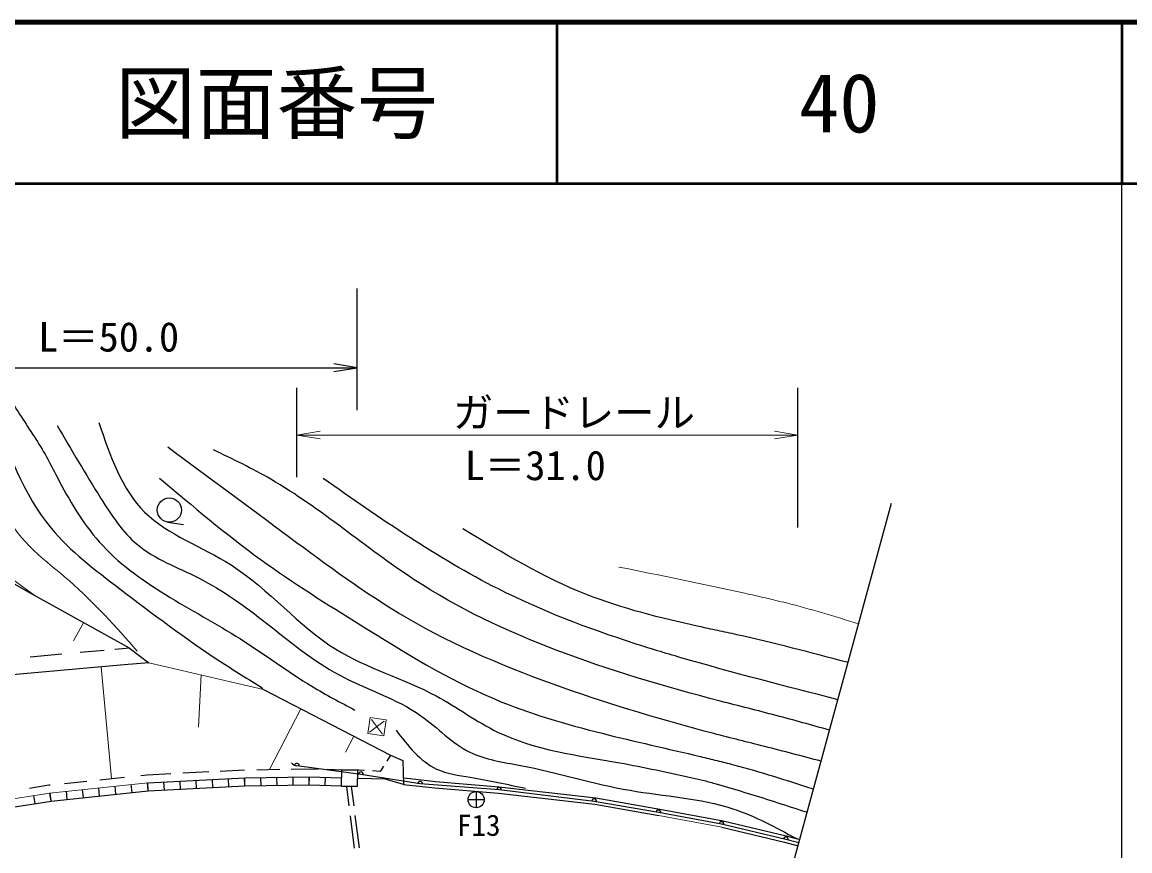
# Model space of a CAD drawing. Units: millimetres, scale not verified. Extents: x -56015503 to -55375503, y -162321055 to -161961055.
# Drawn here: x -55544642 to -55476003, y -162012408 to -161961055 of the extents above; entities that cross this region are included whole.
import ezdxf
from ezdxf.enums import TextEntityAlignment as Align

# ---------------------------------------------------------------- set-up
doc = ezdxf.new("R2010")
doc.units = ezdxf.units.MM
doc.header["$LTSCALE"] = 1000
for name, color, linetype, lineweight in [('M-BGD', 7, 'Continuous', 25), ('M-BMK-ROW', 30, 'Continuous', 13), ('M-BMK-SRVR', 3, 'Continuous', 25), ('M-STR-STR3', 7, 'Continuous', 25), ('M-TTL', 2, 'Continuous', 140), ('M-TTL-BAND', 7, 'Continuous', 25), ('M-TTL-LINE', 7, 'Continuous', 50)]:
    doc.layers.add(name, color=color, linetype=linetype, lineweight=lineweight)
doc.layers.add('M-TTL-TXT', color=7, linetype='Continuous')
doc.styles.add('ＭＳ ゴシック', font='')
doc.styles.get('ＭＳ ゴシック').set_extended_font_data('MS Gothic')

# ---------------------------------------------------------------- blocks, each defined once
blk = doc.blocks.new('open_arrow')
at = {"color": 0, "linetype": 'Continuous', "lineweight": -2}
blk.add_lwpolyline([(7.5, 1.25), (0, 0), (7.5, -1.25)], dxfattribs=at)

msp = doc.modelspace()

# ---------------------------------------------------------------- linework, layer by layer
at = {"layer": 'M-BGD'}
for p, q in [((-55535633, -161992032), (-55534645, -161992184)), ((-55544059, -161996487), (-55547779, -161994386)), ((-55537985, -161999844), (-55544059, -161996487)), ((-55537985, -161999844), (-55538907, -161999928)), ((-55537985, -161999844), (-55536783, -162000760)), ((-55542181, -162000225), (-55544147, -162000404)), ((-55539564, -161999987), (-55541047, -162000122)), ((-55538329, -162000879), (-55548728, -162001824)), ((-55536783, -162000760), (-55538329, -162000879)), ((-55529678, -162002412), (-55521814, -162006478)), ((-55521814, -162006478), (-55522051, -162006854)), ((-55521814, -162006478), (-55521056, -162006815)), ((-55532377, -162007465), (-55530867, -162007390)), ((-55530099, -162007377), (-55528667, -162007354)), ((-55527981, -162007343), (-55526850, -162007325)), ((-55523646, -162007669), (-55527624, -162007136)), ((-55526850, -162007325), (-55526300, -162007340)), ((-55525740, -162007355), (-55524831, -162007380)), ((-55524851, -162008410), (-55524829, -162007380)), ((-55523787, -162007401), (-55524831, -162007380)), ((-55524829, -162007380), (-55523855, -162007400)), ((-55523855, -162007400), (-55523876, -162008430)), ((-55523424, -162007423), (-55523787, -162007401)), ((-55522242, -162007156), (-55522448, -162007483)), ((-55521056, -162006815), (-55521003, -162008288)), ((-55542027, -162008227), (-55540638, -162008082)), ((-55539823, -162007997), (-55538297, -162007837)), ((-55537292, -162007732), (-55536903, -162007691)), ((-55536903, -162007691), (-55535438, -162007618)), ((-55536864, -162008190), (-55530850, -162007889)), ((-55534828, -162008589), (-55534853, -162008089)), ((-55534693, -162007581), (-55533064, -162007499)), ((-55533830, -162008539), (-55533855, -162008040)), ((-55532831, -162008489), (-55532856, -162007990)), ((-55531832, -162008439), (-55531857, -162007940)), ((-55530834, -162008389), (-55530859, -162007890)), ((-55530850, -162007889), (-55526853, -162007826)), ((-55530834, -162008389), (-55530842, -162007889)), ((-55529839, -162008373), (-55529847, -162007873)), ((-55528845, -162008357), (-55528853, -162007857)), ((-55527850, -162008342), (-55527858, -162007842)), ((-55526855, -162008326), (-55526863, -162007826)), ((-55526855, -162008326), (-55526842, -162007826)), ((-55526853, -162007826), (-55524844, -162007879)), ((-55525857, -162008352), (-55525843, -162007853)), ((-55524858, -162008379), (-55524844, -162007879)), ((-55522142, -162007957), (-55523835, -162007928)), ((-55519974, -162008258), (-55523646, -162007669)), ((-55522448, -162007483), (-55522932, -162007453)), ((-55521003, -162008288), (-55522142, -162007957)), ((-55520958, -162007891), (-55519023, -162008111)), ((-55519023, -162008111), (-55515094, -162008438)), ((-55544193, -162008520), (-55542983, -162008327)), ((-55542983, -162008327), (-55542903, -162008319)), ((-55542852, -162009319), (-55542904, -162008822)), ((-55542852, -162009319), (-55536826, -162008689)), ((-55542852, -162009319), (-55536826, -162008689)), ((-55541848, -162009214), (-55541900, -162008717)), ((-55540843, -162009109), (-55540895, -162008612)), ((-55539839, -162009004), (-55539891, -162008507)), ((-55538834, -162008899), (-55538886, -162008402)), ((-55537830, -162008794), (-55537882, -162008296)), ((-55536826, -162008689), (-55536878, -162008191)), ((-55536826, -162008689), (-55536851, -162008189)), ((-55536826, -162008689), (-55530834, -162008389)), ((-55536826, -162008689), (-55530834, -162008389)), ((-55535827, -162008639), (-55535852, -162008139)), ((-55530834, -162008389), (-55526855, -162008326)), ((-55530834, -162008389), (-55526855, -162008326)), ((-55526855, -162008326), (-55524858, -162008379)), ((-55526855, -162008326), (-55524858, -162008379)), ((-55523876, -162008430), (-55524851, -162008410)), ((-55524550, -162008416), (-55524398, -162009624)), ((-55524247, -162008422), (-55524095, -162009626)), ((-55521003, -162008288), (-55519062, -162008509)), ((-55515093, -162008628), (-55519974, -162008258)), ((-55519062, -162008509), (-55515133, -162008836)), ((-55515094, -162008438), (-55509090, -162009124)), ((-55509196, -162009343), (-55515093, -162008628)), ((-55550669, -162010563), (-55542852, -162009319)), ((-55550669, -162010563), (-55542852, -162009319)), ((-55543829, -162009475), (-55543908, -162008981)), ((-55542852, -162009319), (-55542931, -162008825)), ((-55515133, -162008836), (-55509147, -162009520)), ((-55505215, -162010032), (-55509196, -162009343)), ((-55509090, -162009124), (-55505121, -162009822)), ((-55509147, -162009520), (-55505192, -162010215)), ((-55501301, -162010754), (-55505215, -162010032)), ((-55505121, -162009822), (-55501194, -162010550)), ((-55524321, -162010239), (-55524069, -162012235)), ((-55524021, -162010214), (-55523768, -162012223)), ((-55497314, -162011696), (-55501301, -162010754)), ((-55501194, -162010550), (-55497308, -162011477)), ((-55501277, -162010941), (-55497405, -162011865)), ((-55497308, -162011477), (-55496455, -162011702)), ((-55497405, -162011865), (-55496560, -162012088)), ((-55496509, -162011902), (-55497314, -162011696))]:
    msp.add_line(p, q, dxfattribs=at)
at = {"layer": 'M-BGD', "lineweight": 13}
for p, q in [((-55541461, -161999396), (-55540834, -161998270)), ((-55539113, -162007922), (-55539738, -162001007)), ((-55536783, -162000760), (-55529678, -162002412)), ((-55533556, -162001510), (-55533723, -162004748)), ((-55529318, -162007365), (-55527377, -162003601)), ((-55524080, -162005307), (-55524604, -162006297)), ((-55550764, -162010072), (-55542917, -162008823)), ((-55542917, -162008823), (-55536864, -162008190)), ((-55505192, -162010215), (-55501277, -162010941))]:
    msp.add_line(p, q, dxfattribs=at)
at = {"layer": 'M-BGD'}
msp.add_circle((-55535519, -161991290), 750, dxfattribs=at)
for centre, radius, start, end in [((-55527557, -162006640), 500, 217.36508, 262.36508), ((-55527624, -162007136), 150, 352.36508, 172.36508), ((-55523646, -162007669), 150, 350.883, 172.36508), ((-55519974, -162008258), 150, 355.66817, 175.66817), ((-55519974, -162008258), 150, 350.883, 170.883), ((-55515093, -162008628), 150, 353.08604, 175.66817), ((-55509196, -162009343), 150, 350.17308, 173.08604), ((-55505215, -162010032), 150, 349.54952, 170.17308), ((-55501301, -162010754), 150, 346.71482, 169.54952), ((-55497314, -162011696), 150, 345.66113, 166.71482)]:
    msp.add_arc(centre, radius, start, end, dxfattribs=at)
at = {"layer": 'M-BGD', "lineweight": 13}
for points, knots in [([(-55553016, -161984027), (-55552759, -161984079), (-55552501, -161984132), (-55552244, -161984187), (-55551987, -161984243), (-55551730, -161984300), (-55551478, -161984373), (-55551225, -161984445), (-55550978, -161984533), (-55550729, -161984628), (-55549274, -161985185), (-55547740, -161986022), (-55546972, -161987311), (-55546232, -161988555), (-55546205, -161990221), (-55545611, -161991552), (-55544855, -161993250), (-55543179, -161994406), (-55541714, -161995681), (-55540154, -161997039), (-55538834, -161998532), (-55537513, -162000025)], [0, 0, 0, 0, 1, 1, 1, 2, 2, 2, 3, 3, 3, 4, 4, 4, 5, 5, 5, 6, 6, 6, 7, 7, 7, 7]), ([(-55567003, -162002664), (-55567225, -162001200), (-55567447, -161999736), (-55567474, -161998256), (-55567520, -161995641), (-55566955, -161992976), (-55565627, -161990647), (-55564956, -161989469), (-55564090, -161988377), (-55562988, -161987695), (-55561811, -161986966), (-55560365, -161986706), (-55558936, -161986472), (-55556781, -161986120), (-55554664, -161985829), (-55552550, -161986450), (-55550703, -161986993), (-55548859, -161988234), (-55548223, -161989974), (-55547917, -161990810), (-55547891, -161991761), (-55547619, -161992586), (-55547048, -161994313), (-55545401, -161995484), (-55543753, -161996656)], [0, 0, 0, 0, 1, 1, 1, 2, 2, 2, 3, 3, 3, 4, 4, 4, 5, 5, 5, 6, 6, 6, 7, 7, 7, 8, 8, 8, 8]), ([(-55492811, -161998340), (-55494296, -161997884), (-55495781, -161997427), (-55497286, -161997047), (-55497715, -161996939), (-55498145, -161996838), (-55498576, -161996738), (-55499006, -161996638), (-55499437, -161996539), (-55499869, -161996443), (-55502457, -161995863), (-55505058, -161995343), (-55507659, -161994822)], [0, 0, 0, 0, 1, 1, 1, 2, 2, 2, 3, 3, 3, 4, 4, 4, 4])]:
    msp.add_open_spline(points, degree=3, knots=knots, dxfattribs=at)
at = {"layer": 'M-BGD'}
for points, knots in [([(-55545457, -161984321), (-55545208, -161984714), (-55544958, -161985108), (-55544704, -161985499), (-55544169, -161986323), (-55543613, -161987136), (-55543135, -161987992), (-55542907, -161988402), (-55542696, -161988821), (-55542478, -161989240), (-55541739, -161990661), (-55540915, -161992072), (-55539870, -161993253), (-55537548, -161995875), (-55534133, -161997363), (-55531115, -161999276), (-55529606, -162000233), (-55528195, -162001297), (-55526684, -162002212), (-55525819, -162002735), (-55524921, -162003210), (-55524023, -162003684)], [0, 0, 0, 0, 1, 1, 1, 2, 2, 2, 3, 3, 3, 4, 4, 4, 5, 5, 5, 6, 6, 6, 7, 7, 7, 7]), ([(-55546533, -161984962), (-55545557, -161987636), (-55544580, -161990310), (-55542841, -161992412), (-55541656, -161993844), (-55540116, -161995010), (-55538597, -161996162), (-55536544, -161997718), (-55534528, -161999249), (-55532402, -162000646), (-55531520, -162001225), (-55530619, -162001781), (-55529719, -162002338)], [0, 0, 0, 0, 1, 1, 1, 2, 2, 2, 3, 3, 3, 4, 4, 4, 4]), ([(-55542479, -161986053), (-55541594, -161987557), (-55540709, -161989060), (-55539760, -161990573), (-55539105, -161991617), (-55538419, -161992665), (-55537504, -161993427), (-55536421, -161994330), (-55535015, -161994833), (-55533723, -161995492), (-55532197, -161996268), (-55530828, -161997262), (-55529488, -161998309), (-55528037, -161999443), (-55526619, -162000640), (-55525008, -162001506), (-55523347, -162002399), (-55521482, -162002940), (-55519931, -162004036), (-55518899, -162004766), (-55518006, -162005743), (-55516900, -162006289), (-55515950, -162006757), (-55514842, -162006908), (-55513762, -162007115), (-55511447, -162007558), (-55509262, -162008258), (-55506976, -162008655), (-55504847, -162009026), (-55502631, -162009134), (-55500595, -162009802), (-55499231, -162010249), (-55497947, -162010948), (-55496664, -162011647)], [0, 0, 0, 0, 1, 1, 1, 2, 2, 2, 3, 3, 3, 4, 4, 4, 5, 5, 5, 6, 6, 6, 7, 7, 7, 8, 8, 8, 9, 9, 9, 10, 10, 10, 11, 11, 11, 11]), ([(-55539895, -161985854), (-55539182, -161987936), (-55538470, -161990017), (-55537052, -161991418), (-55535627, -161992827), (-55533489, -161993549), (-55531692, -161994694), (-55529312, -161996212), (-55527530, -161998474), (-55525207, -161999910), (-55523294, -162001092), (-55521014, -162001714), (-55518991, -162002805), (-55517688, -162003508), (-55516491, -162004407), (-55515180, -162005045), (-55512866, -162006171), (-55510194, -162006489), (-55507615, -162006953), (-55506098, -162007226), (-55504614, -162007550), (-55503121, -162007881), (-55502872, -162007937), (-55502623, -162007992), (-55502376, -162008054), (-55502128, -162008117), (-55501882, -162008186), (-55501637, -162008256), (-55499743, -162008799), (-55497868, -162009405), (-55495994, -162010012)], [0, 0, 0, 0, 1, 1, 1, 2, 2, 2, 3, 3, 3, 4, 4, 4, 5, 5, 5, 6, 6, 6, 7, 7, 7, 8, 8, 8, 9, 9, 9, 10, 10, 10, 10]), ([(-55495133, -162006854), (-55496298, -162006546), (-55497462, -162006238), (-55498630, -162005943), (-55499156, -162005810), (-55499682, -162005680), (-55500208, -162005547), (-55500733, -162005414), (-55501258, -162005278), (-55501782, -162005140), (-55504926, -162004309), (-55508042, -162003387), (-55511116, -162002304), (-55514478, -162001119), (-55517788, -161999741), (-55520854, -161997949), (-55523371, -161996478), (-55525723, -161994727), (-55528073, -161992985), (-55530591, -161991117), (-55533107, -161989258), (-55535623, -161987399)], [0, 0, 0, 0, 1, 1, 1, 2, 2, 2, 3, 3, 3, 4, 4, 4, 5, 5, 5, 6, 6, 6, 7, 7, 7, 7]), ([(-55494608, -162004928), (-55495711, -162004618), (-55496814, -162004309), (-55497922, -162004019), (-55498498, -162003868), (-55499075, -162003723), (-55499652, -162003576), (-55500229, -162003428), (-55500805, -162003280), (-55501381, -162003128), (-55504834, -162002221), (-55508267, -162001226), (-55511608, -161999947), (-55514653, -161998781), (-55517621, -161997380), (-55520349, -161995603), (-55523378, -161993629), (-55526110, -161991192), (-55529228, -161989384), (-55530382, -161988716), (-55531588, -161988133), (-55532795, -161987551)], [0, 0, 0, 0, 1, 1, 1, 2, 2, 2, 3, 3, 3, 4, 4, 4, 5, 5, 5, 6, 6, 6, 7, 7, 7, 7]), ([(-55536138, -161989303), (-55534073, -161991048), (-55532009, -161992793), (-55529827, -161994373), (-55527839, -161995813), (-55525753, -161997116), (-55523659, -161998422), (-55520973, -162000096), (-55518275, -162001775), (-55515374, -162002997), (-55513230, -162003901), (-55510975, -162004555), (-55508710, -162005125), (-55506677, -162005635), (-55504636, -162006078), (-55502602, -162006565), (-55502263, -162006646), (-55501924, -162006729), (-55501585, -162006812), (-55501247, -162006896), (-55500908, -162006980), (-55500571, -162007068), (-55498897, -162007506), (-55497249, -162008040), (-55495602, -162008574)], [0, 0, 0, 0, 1, 1, 1, 2, 2, 2, 3, 3, 3, 4, 4, 4, 5, 5, 5, 6, 6, 6, 7, 7, 7, 8, 8, 8, 8]), ([(-55494093, -162003042), (-55497346, -162002206), (-55500599, -162001371), (-55503824, -162000437), (-55504308, -162000296), (-55504792, -162000154), (-55505275, -162000007), (-55505757, -161999860), (-55506238, -161999709), (-55506718, -161999554), (-55509595, -161998622), (-55512438, -161997536), (-55515133, -161996179), (-55518949, -161994258), (-55522470, -161991795), (-55525990, -161989333)], [0, 0, 0, 0, 1, 1, 1, 2, 2, 2, 3, 3, 3, 4, 4, 4, 5, 5, 5, 5]), ([(-55493466, -162000742), (-55495756, -162000131), (-55498046, -161999519), (-55500360, -161999012), (-55500753, -161998926), (-55501147, -161998843), (-55501541, -161998758), (-55501934, -161998674), (-55502327, -161998589), (-55502720, -161998502), (-55505077, -161997981), (-55507444, -161997404), (-55509679, -161996519), (-55512357, -161995458), (-55514847, -161993954), (-55517336, -161992450)], [0, 0, 0, 0, 1, 1, 1, 2, 2, 2, 3, 3, 3, 4, 4, 4, 5, 5, 5, 5]), ([(-55521475, -162004937), (-55520728, -162005902), (-55519981, -162006867), (-55518960, -162007337), (-55518329, -162007628), (-55517594, -162007729), (-55516875, -162007849), (-55515705, -162008044), (-55514577, -162008287), (-55513449, -162008530)], [0, 0, 0, 0, 1, 1, 1, 2, 2, 2, 3, 3, 3, 3])]:
    msp.add_open_spline(points, degree=3, knots=knots, dxfattribs=at)
at = {"layer": 'M-BMK-ROW'}
for p, q in [((-55523083, -162004151), (-55523223, -162005142)), ((-55522206, -162004377), (-55523110, -162005057)), ((-55522093, -162004292), (-55523083, -162004151)), ((-55522998, -162004264), (-55522318, -162005169)), ((-55522233, -162005282), (-55522093, -162004292)), ((-55523223, -162005142), (-55522233, -162005282))]:
    msp.add_line(p, q, dxfattribs=at)
at = {"layer": 'M-BMK-SRVR'}
for p, q in [((-55497429, -162015275), (-55490770, -161990855)), ((-55516510, -162008736), (-55516510, -162009736)), ((-55516010, -162009236), (-55517010, -162009236))]:
    msp.add_line(p, q, dxfattribs=at)
msp.add_circle((-55516510, -162009236), 500, dxfattribs=at)
at = {"layer": 'M-STR-STR3'}
for p, q in [((-55523876, -161985095), (-55523876, -161977560)), ((-55573618, -161982466), (-55523876, -161982466)), ((-55527624, -161989252), (-55527624, -161983720)), ((-55496578, -161992368), (-55496578, -161983720))]:
    msp.add_line(p, q, dxfattribs=at)
at = {"layer": 'M-STR-STR3', "lineweight": 13}
msp.add_line((-55527624, -161986642), (-55496578, -161986642), dxfattribs=at)
at = {"layer": 'M-TTL'}
msp.add_line((-55375503, -161961055), (-56015503, -161961055), dxfattribs=at)
at = {"layer": 'M-TTL-BAND'}
msp.add_line((-55476503, -162321055), (-55476503, -161971055), dxfattribs=at)
at = {"layer": 'M-TTL-LINE'}
for p, q in [((-55511507, -161961055), (-55511507, -161971055)), ((-55476503, -161961055), (-55476503, -161971055)), ((-56015503, -161971055), (-55375503, -161971055))]:
    msp.add_line(p, q, dxfattribs=at)

# ---------------------------------------------------------------- block references
at = {"layer": 'M-STR-STR3', "xscale": 193, "yscale": 193, "rotation": 180}
msp.add_blockref('open_arrow', (-55523876, -161982466), dxfattribs=at)
at = {"layer": 'M-STR-STR3', "lineweight": 13, "xscale": 193, "yscale": 193}
msp.add_blockref('open_arrow', (-55527624, -161986642), dxfattribs=at)
at = {"layer": 'M-STR-STR3', "lineweight": 13, "xscale": 193, "yscale": 193, "rotation": 180}
msp.add_blockref('open_arrow', (-55496578, -161986642), dxfattribs=at)

# ---------------------------------------------------------------- texts
at = {"layer": 'M-BMK-SRVR', "style": 'ＭＳ ゴシック'}
msp.add_text('F13', height=1320, rotation=0.153, dxfattribs=at).set_placement((-55517690, -162011881), align=Align.BOTTOM_LEFT)
at = {"layer": 'M-STR-STR3', "style": 'ＭＳ ゴシック'}
for s, p in [('L＝50.0', (-55543651, -161980553)), ('ガードレール', (-55517952, -161985252)), ('L＝31.0', (-55517211, -161988520))]:
    msp.add_text(s, height=1833, dxfattribs=at).set_placement(p, align=Align.MIDDLE_LEFT)
at = {"layer": 'M-TTL-TXT', "style": 'ＭＳ ゴシック'}
for s, p in [('図面番号', (-55528882, -161966055)), ('40', (-55494007, -161966055))]:
    msp.add_text(s, height=3666, dxfattribs=at).set_placement(p, align=Align.MIDDLE_CENTER)

doc.saveas('drawing.dxf')
